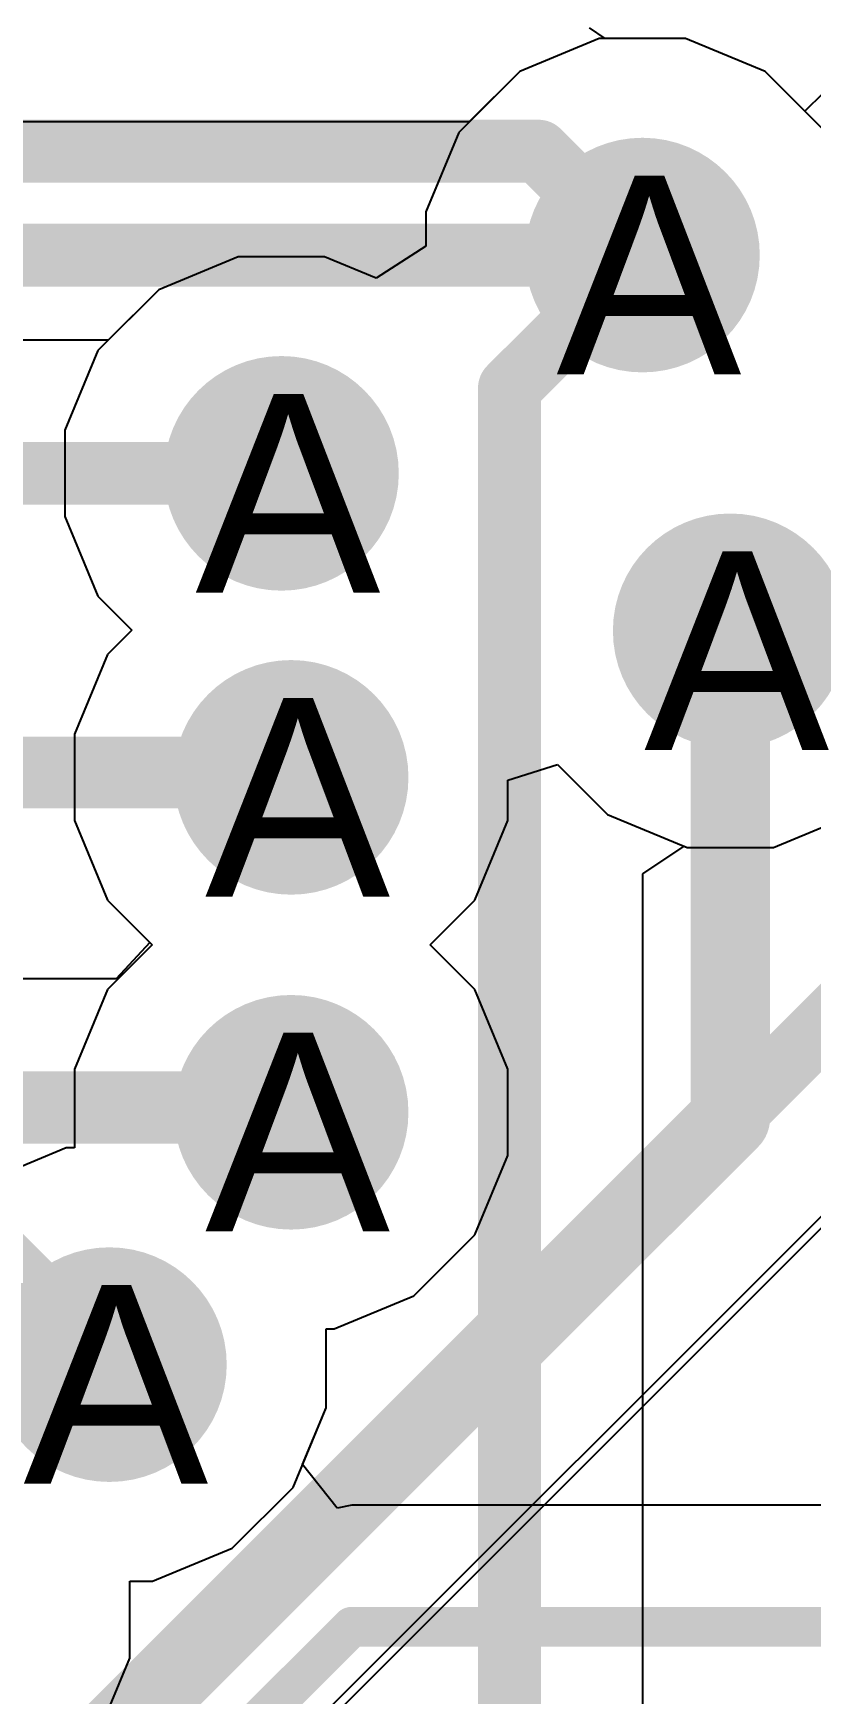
# Model space of a CAD drawing. Header units: inches. Extents: x 0 to 5271, y 0 to 5417.
# Drawn here: x 137.822 to 139.809, y 81.876 to 86.122 of the extents above; entities that cross this region are included whole.
import ezdxf

# ---------------------------------------------------------------- set-up
doc = ezdxf.new("R2010")
doc.units = ezdxf.units.IN
for name, color, linetype in [('Bottom Layer', 5, 'Continuous'), ('Drill Drawing', 1, 'Continuous'), ('L2_GND1', 16, 'Continuous'), ('L3_SIG1', 76, 'Continuous'), ('L4_PWR', 90, 'Continuous'), ('L5_GND2', 156, 'Continuous'), ('L6_SIG2', 130, 'Continuous'), ('L7_GND3', 216, 'Continuous'), ('Top Layer', 1, 'Continuous'), ('Via Holes', 16, 'Continuous')]:
    doc.layers.add(name, color=color, linetype=linetype)
doc.styles.add('Arial', font='', dxfattribs={"height": 0.2})
doc.styles.get('Arial').set_extended_font_data('Arial')

msp = doc.modelspace()

# ---------------------------------------------------------------- hatches: boundary and pattern name
at = {"layer": 'Bottom Layer'}
h = msp.add_hatch(color=5, dxfattribs=at)
edge = h.paths.add_edge_path()
edge.add_arc((139.37897448, 85.5548454), 0.2999994, 0, 360)
h = msp.add_hatch(color=5, dxfattribs=at)
edge = h.paths.add_edge_path()
edge.add_arc((138.45615692, 84.996655), 0.2999994, 0, 360)
h = msp.add_hatch(color=5, dxfattribs=at)
edge = h.paths.add_edge_path()
edge.add_arc((139.60348254, 84.59399388), 0.2999994, 0, 360)
h = msp.add_hatch(color=5, dxfattribs=at)
edge = h.paths.add_edge_path()
edge.add_arc((138.48087874, 84.21924736), 0.2999994, 0, 360)
h = msp.add_hatch(color=5, dxfattribs=at)
edge = h.paths.add_edge_path()
edge.add_arc((138.48084572, 83.36280508), 0.2999994, 0, 360)
h = msp.add_hatch(color=5, dxfattribs=at)
edge = h.paths.add_edge_path()
edge.add_arc((138.01630004, 82.71748252), 0.2999994, 0, 360)
at = {"layer": 'L2_GND1'}
h = msp.add_hatch(color=16, dxfattribs=at)
edge = h.paths.add_edge_path()
edge.add_arc((139.37897448, 85.5548454), 0.2999994, 0, 360)
h = msp.add_hatch(color=16, dxfattribs=at)
edge = h.paths.add_edge_path()
edge.add_arc((138.45615692, 84.996655), 0.2999994, 0, 360)
h = msp.add_hatch(color=16, dxfattribs=at)
edge = h.paths.add_edge_path()
edge.add_arc((139.60348254, 84.59399388), 0.2999994, 0, 360)
h = msp.add_hatch(color=16, dxfattribs=at)
edge = h.paths.add_edge_path()
edge.add_arc((138.48087874, 84.21924736), 0.2999994, 0, 360)
h = msp.add_hatch(color=16, dxfattribs=at)
edge = h.paths.add_edge_path()
edge.add_arc((138.48084572, 83.36280508), 0.2999994, 0, 360)
h = msp.add_hatch(color=16, dxfattribs=at)
edge = h.paths.add_edge_path()
edge.add_arc((138.01630004, 82.71748252), 0.2999994, 0, 360)
at = {"layer": 'L3_SIG1'}
h = msp.add_hatch(color=76, dxfattribs=at)
edge = h.paths.add_edge_path()
edge.add_arc((139.37897448, 85.5548454), 0.2999994, 0, 360)
h = msp.add_hatch(color=76, dxfattribs=at)
edge = h.paths.add_edge_path()
edge.add_arc((138.45615692, 84.996655), 0.2999994, 0, 360)
h = msp.add_hatch(color=76, dxfattribs=at)
edge = h.paths.add_edge_path()
edge.add_arc((139.60348254, 84.59399388), 0.2999994, 0, 360)
h = msp.add_hatch(color=76, dxfattribs=at)
edge = h.paths.add_edge_path()
edge.add_arc((138.48087874, 84.21924736), 0.2999994, 0, 360)
h = msp.add_hatch(color=76, dxfattribs=at)
edge = h.paths.add_edge_path()
edge.add_arc((138.48084572, 83.36280508), 0.2999994, 0, 360)
h = msp.add_hatch(color=76, dxfattribs=at)
edge = h.paths.add_edge_path()
edge.add_arc((138.01630004, 82.71748252), 0.2999994, 0, 360)
at = {"layer": 'L4_PWR'}
h = msp.add_hatch(color=90, dxfattribs=at)
edge = h.paths.add_edge_path()
edge.add_arc((139.37897448, 85.5548454), 0.2999994, 0, 360)
h = msp.add_hatch(color=90, dxfattribs=at)
edge = h.paths.add_edge_path()
edge.add_arc((138.45615692, 84.996655), 0.2999994, 0, 360)
h = msp.add_hatch(color=90, dxfattribs=at)
edge = h.paths.add_edge_path()
edge.add_arc((139.60348254, 84.59399388), 0.2999994, 0, 360)
h = msp.add_hatch(color=90, dxfattribs=at)
edge = h.paths.add_edge_path()
edge.add_arc((138.48087874, 84.21924736), 0.2999994, 0, 360)
h = msp.add_hatch(color=90, dxfattribs=at)
edge = h.paths.add_edge_path()
edge.add_arc((138.48084572, 83.36280508), 0.2999994, 0, 360)
h = msp.add_hatch(color=90, dxfattribs=at)
edge = h.paths.add_edge_path()
edge.add_arc((138.01630004, 82.71748252), 0.2999994, 0, 360)
at = {"layer": 'L5_GND2'}
h = msp.add_hatch(color=156, dxfattribs=at)
edge = h.paths.add_edge_path()
edge.add_arc((139.37897448, 85.5548454), 0.2999994, 0, 360)
h = msp.add_hatch(color=156, dxfattribs=at)
edge = h.paths.add_edge_path()
edge.add_arc((138.45615692, 84.996655), 0.2999994, 0, 360)
h = msp.add_hatch(color=156, dxfattribs=at)
edge = h.paths.add_edge_path()
edge.add_arc((139.60348254, 84.59399388), 0.2999994, 0, 360)
h = msp.add_hatch(color=156, dxfattribs=at)
edge = h.paths.add_edge_path()
edge.add_arc((138.48087874, 84.21924736), 0.2999994, 0, 360)
h = msp.add_hatch(color=156, dxfattribs=at)
edge = h.paths.add_edge_path()
edge.add_arc((138.48084572, 83.36280508), 0.2999994, 0, 360)
h = msp.add_hatch(color=156, dxfattribs=at)
edge = h.paths.add_edge_path()
edge.add_arc((138.01630004, 82.71748252), 0.2999994, 0, 360)
at = {"layer": 'L6_SIG2'}
h = msp.add_hatch(color=130, dxfattribs=at)
edge = h.paths.add_edge_path()
edge.add_arc((139.37897448, 85.5548454), 0.2999994, 0, 360)
h = msp.add_hatch(color=130, dxfattribs=at)
edge = h.paths.add_edge_path()
edge.add_arc((138.45615692, 84.996655), 0.2999994, 0, 360)
h = msp.add_hatch(color=130, dxfattribs=at)
edge = h.paths.add_edge_path()
edge.add_arc((139.60348254, 84.59399388), 0.2999994, 0, 360)
h = msp.add_hatch(color=130, dxfattribs=at)
edge = h.paths.add_edge_path()
edge.add_arc((138.48087874, 84.21924736), 0.2999994, 0, 360)
h = msp.add_hatch(color=130, dxfattribs=at)
edge = h.paths.add_edge_path()
edge.add_arc((138.48084572, 83.36280508), 0.2999994, 0, 360)
h = msp.add_hatch(color=130, dxfattribs=at)
edge = h.paths.add_edge_path()
edge.add_arc((138.01630004, 82.71748252), 0.2999994, 0, 360)
at = {"layer": 'L7_GND3'}
h = msp.add_hatch(color=216, dxfattribs=at)
edge = h.paths.add_edge_path()
edge.add_arc((139.37897448, 85.5548454), 0.2999994, 0, 360)
h = msp.add_hatch(color=216, dxfattribs=at)
edge = h.paths.add_edge_path()
edge.add_arc((138.45615692, 84.996655), 0.2999994, 0, 360)
h = msp.add_hatch(color=216, dxfattribs=at)
edge = h.paths.add_edge_path()
edge.add_arc((139.60348254, 84.59399388), 0.2999994, 0, 360)
h = msp.add_hatch(color=216, dxfattribs=at)
edge = h.paths.add_edge_path()
edge.add_arc((138.48087874, 84.21924736), 0.2999994, 0, 360)
h = msp.add_hatch(color=216, dxfattribs=at)
edge = h.paths.add_edge_path()
edge.add_arc((138.48084572, 83.36280508), 0.2999994, 0, 360)
h = msp.add_hatch(color=216, dxfattribs=at)
edge = h.paths.add_edge_path()
edge.add_arc((138.01630004, 82.71748252), 0.2999994, 0, 360)
at = {"layer": 'Top Layer'}
h = msp.add_hatch(color=1, dxfattribs=at)
edge = h.paths.add_edge_path()
edge.add_arc((139.37897448, 85.5548454), 0.2999994, 0, 360)
h = msp.add_hatch(color=1, dxfattribs=at)
edge = h.paths.add_edge_path()
edge.add_arc((138.45615692, 84.996655), 0.2999994, 0, 360)
h = msp.add_hatch(color=1, dxfattribs=at)
edge = h.paths.add_edge_path()
edge.add_arc((139.60348254, 84.59399388), 0.2999994, 0, 360)
h = msp.add_hatch(color=1, dxfattribs=at)
edge = h.paths.add_edge_path()
edge.add_arc((138.48087874, 84.21924736), 0.2999994, 0, 360)
h = msp.add_hatch(color=1, dxfattribs=at)
edge = h.paths.add_edge_path()
edge.add_arc((138.48084572, 83.36280508), 0.2999994, 0, 360)
h = msp.add_hatch(color=1, dxfattribs=at)
edge = h.paths.add_edge_path()
edge.add_arc((138.01630004, 82.71748252), 0.2999994, 0, 360)
at = {"layer": 'Via Holes'}
h = msp.add_hatch(color=7, dxfattribs=at)
edge = h.paths.add_edge_path()
edge.add_arc((139.37897448, 85.5548454), 0.1499997, 0, 360)
h = msp.add_hatch(color=7, dxfattribs=at)
edge = h.paths.add_edge_path()
edge.add_arc((138.45615692, 84.996655), 0.1499997, 0, 360)
h = msp.add_hatch(color=7, dxfattribs=at)
edge = h.paths.add_edge_path()
edge.add_arc((139.60348254, 84.59399388), 0.1499997, 0, 360)
h = msp.add_hatch(color=7, dxfattribs=at)
edge = h.paths.add_edge_path()
edge.add_arc((138.48087874, 84.21924736), 0.1499997, 0, 360)
h = msp.add_hatch(color=7, dxfattribs=at)
edge = h.paths.add_edge_path()
edge.add_arc((138.48084572, 83.36280508), 0.1499997, 0, 360)
h = msp.add_hatch(color=7, dxfattribs=at)
edge = h.paths.add_edge_path()
edge.add_arc((138.01630004, 82.71748252), 0.1499997, 0, 360)

# ---------------------------------------------------------------- linework, layer by layer
at = {"layer": 'Bottom Layer'}
for p, q in [((139.28369654, 86.10884479999999), (139.24373218, 86.13554782)), ((139.48917238, 86.10884479999999), (139.28369654, 86.10884479999999)), ((139.69278894, 86.0245041), (139.48917238, 86.10884479999999)), ((139.84863318, 85.86865986), (139.69278894, 86.0245041)), ((139.03487814, 84.21244777999999), (139.16187814, 84.25212512)), ((139.16187814, 84.25212512), (139.28966808, 84.12433518)), ((139.03487814, 84.10904946), (139.03487814, 84.21244777999999)), ((139.28966808, 84.12433518), (139.49328464, 84.03999447999999)), ((139.71368044, 84.03999447999999), (139.917297, 84.12433518)), ((138.95053744, 83.9054329), (139.03487814, 84.10904946)), ((139.49328464, 84.03999447999999), (139.71368044, 84.03999447999999)), ((138.83611552, 83.79100844), (138.95053744, 83.9054329)), ((138.95050442, 83.67661954), (138.83611552, 83.79100844)), ((139.03484512, 83.47300297999999), (138.95050442, 83.67661954)), ((139.03484512, 83.25260718), (139.03484512, 83.47300297999999)), ((138.95050442, 83.04899062), (139.03484512, 83.25260718)), ((138.79466018, 82.89314638), (138.95050442, 83.04899062)), ((138.59104362, 82.80880567999999), (138.79466018, 82.89314638)), ((138.57029944, 82.60728461999999), (138.57029944, 82.80880567999999)), ((138.57029944, 82.80880567999999), (138.59104362, 82.80880567999999)), ((138.48595874, 82.40366806), (138.57029944, 82.60728461999999)), ((138.3301145, 82.24782382), (138.48595874, 82.40366806)), ((138.12649794, 82.16348312), (138.3301145, 82.24782382)), ((138.06866976, 81.96707), (138.06866976, 82.16348312)), ((138.06866976, 82.16348312), (138.12649794, 82.16348312)), ((137.98432906, 81.76345343999999), (138.06866976, 81.96707))]:
    msp.add_line(p, q, dxfattribs=at)
for points in [[(132.90554572, 85.82055988, 0.160782, 0.160782, 0), (139.11326, 85.82055988, 0.160782, 0.160782, 0)], [(139.11326, 85.82055988, 0.160782, 0.160782, 0), (139.37897448, 85.5548454, 0.160782, 0.160782, 0)], [(136.2588334, 84.996655, 0.160782, 0.160782, 0), (138.45615692, 84.996655, 0.160782, 0.160782, 0)], [(139.60348254, 84.59399388, 0.2032, 0.2032, 0), (144.24720452, 84.59399388, 0.2032, 0.2032, 0)], [(138.45695702, 84.24316907999999, 0.2032, 0.2032, 0), (138.48087874, 84.21924736, 0.2032, 0.2032, 0)], [(136.43949852, 84.24316907999999, 0.160782, 0.160782, 0), (138.45695702, 84.24316907999999, 0.160782, 0.160782, 0)], [(138.45615692, 83.38749388, 0.2032, 0.2032, 0), (138.48084572, 83.36280508, 0.2032, 0.2032, 0)], [(136.66032612, 83.38749388, 0.160782, 0.160782, 0), (138.45615692, 83.38749388, 0.160782, 0.160782, 0)], [(136.81354908, 82.71748252, 0.160782, 0.160782, 0), (138.01630004, 82.71748252, 0.160782, 0.160782, 0)]]:
    msp.add_lwpolyline(points, format="xyseb", dxfattribs=at)
for points in [[(139.0730645, 85.82055988, 0.08039099999999999, 0.08039099999999999, 1), (139.1534555, 85.82055988, 0.08039099999999999, 0.08039099999999999, 1)], [(139.0730645, 85.82055988, 0.08039099999999999, 0.08039099999999999, 1), (139.1534555, 85.82055988, 0.08039099999999999, 0.08039099999999999, 1)], [(139.33877898, 85.5548454, 0.08039099999999999, 0.08039099999999999, 1), (139.41916998, 85.5548454, 0.08039099999999999, 0.08039099999999999, 1)], [(138.41596142, 84.996655, 0.08039099999999999, 0.08039099999999999, 1), (138.49635242, 84.996655, 0.08039099999999999, 0.08039099999999999, 1)], [(139.55268254, 84.59399388, 0.1016, 0.1016, 1), (139.65428254, 84.59399388, 0.1016, 0.1016, 1)], [(138.40615702, 84.24316907999999, 0.1016, 0.1016, 1), (138.50775702, 84.24316907999999, 0.1016, 0.1016, 1)], [(138.41676152, 84.24316907999999, 0.08039099999999999, 0.08039099999999999, 1), (138.49715252, 84.24316907999999, 0.08039099999999999, 0.08039099999999999, 1)], [(138.43007874, 84.21924736, 0.1016, 0.1016, 1), (138.53167874, 84.21924736, 0.1016, 0.1016, 1)], [(138.40535692, 83.38749388, 0.1016, 0.1016, 1), (138.50695692, 83.38749388, 0.1016, 0.1016, 1)], [(138.41596142, 83.38749388, 0.08039099999999999, 0.08039099999999999, 1), (138.49635242, 83.38749388, 0.08039099999999999, 0.08039099999999999, 1)], [(138.43004572, 83.36280508, 0.1016, 0.1016, 1), (138.53164572, 83.36280508, 0.1016, 0.1016, 1)], [(137.97610454, 82.71748252, 0.08039099999999999, 0.08039099999999999, 1), (138.05649554, 82.71748252, 0.08039099999999999, 0.08039099999999999, 1)]]:
    msp.add_lwpolyline(points, format="xyseb", close=True, dxfattribs=at)
at = {"layer": 'L2_GND1'}
for p, q in [((139.26877658, 86.10884479999999), (139.06516002, 86.0245041)), ((139.48917238, 86.10884479999999), (139.26877658, 86.10884479999999)), ((139.69278894, 86.0245041), (139.48917238, 86.10884479999999)), ((139.06516002, 86.0245041), (138.90931578, 85.86865986)), ((139.79453626, 85.92275677999999), (139.69278894, 86.0245041)), ((139.84099286, 85.96921338), (139.79453626, 85.92275677999999)), ((138.90931578, 85.86865986), (138.82497508, 85.6650433)), ((138.82497508, 85.6650433), (138.82497508, 85.57724566)), ((138.82497508, 85.57724566), (138.69797254, 85.49613584)), ((138.34595902, 85.55065439999998), (138.14234246, 85.4663137)), ((138.56635482, 85.55065439999998), (138.34595902, 85.55065439999998)), ((138.69797254, 85.49613584), (138.56635482, 85.55065439999998)), ((138.14234246, 85.4663137), (137.98649822, 85.31046946)), ((137.98649822, 85.31046946), (137.90215752, 85.10685289999999)), ((137.90215752, 85.10685289999999), (137.90215752, 84.8864571)), ((137.90215752, 84.8864571), (137.98649822, 84.68284054)), ((137.98649822, 84.68284054), (138.07374976, 84.59558899999999)), ((138.07374976, 84.59558899999999), (138.01122004, 84.53306181999999)), ((138.01122004, 84.53306181999999), (137.92687934, 84.32944526)), ((137.92687934, 84.32944526), (137.92687934, 84.10904946)), ((139.03487814, 84.21244777999999), (139.16187814, 84.25212512)), ((139.16187814, 84.25212512), (139.28966808, 84.12433518)), ((139.03487814, 84.10904946), (139.03487814, 84.21244777999999)), ((139.28966808, 84.12433518), (139.49328464, 84.03999447999999)), ((139.71368044, 84.03999447999999), (139.917297, 84.12433518)), ((137.92687934, 84.10904946), (138.01122004, 83.9054329)), ((138.95053744, 83.9054329), (139.03487814, 84.10904946)), ((139.49328464, 84.03999447999999), (139.71368044, 84.03999447999999)), ((138.01122004, 83.9054329), (138.11955866, 83.79709428)), ((138.83611552, 83.79100844), (138.95053744, 83.9054329)), ((138.11955866, 83.79709428), (138.03330026, 83.70374673999999)), ((138.95050442, 83.67661954), (138.83611552, 83.79100844)), ((138.03330026, 83.70374673999999), (135.7376, 83.70374673999999)), ((139.03484512, 83.47300297999999), (138.95050442, 83.67661954)), ((139.03484512, 83.25260718), (139.03484512, 83.47300297999999)), ((138.95050442, 83.04899062), (139.03484512, 83.25260718)), ((138.79466018, 82.89314638), (138.95050442, 83.04899062)), ((138.59104362, 82.80880567999999), (138.79466018, 82.89314638)), ((138.57029944, 82.60728461999999), (138.57029944, 82.80880567999999)), ((138.57029944, 82.80880567999999), (138.59104362, 82.80880567999999)), ((138.48595874, 82.40366806), (138.57029944, 82.60728461999999)), ((138.3301145, 82.24782382), (138.48595874, 82.40366806)), ((138.12649794, 82.16348312), (138.3301145, 82.24782382)), ((138.06866976, 81.96707), (138.06866976, 82.16348312)), ((138.06866976, 82.16348312), (138.12649794, 82.16348312)), ((137.98432906, 81.76345343999999), (138.06866976, 81.96707))]:
    msp.add_line(p, q, dxfattribs=at)
for points in [[(125.13877436, 83.36280508, 0.160782, 0.160782, 0), (138.48084572, 83.36280508, 0.160782, 0.160782, 0)], [(137.70118256, 83.0326, 0.16077946, 0.16077946, 0), (138.01630004, 82.71748252, 0.16077946, 0.16077946, 0)]]:
    msp.add_lwpolyline(points, format="xyseb", dxfattribs=at)
for points in [[(138.44065022, 83.36280508, 0.08039099999999999, 0.08039099999999999, 1), (138.52104122, 83.36280508, 0.08039099999999999, 0.08039099999999999, 1)], [(137.97610454, 82.71748252, 0.08038846, 0.08038846, 1), (138.05649554, 82.71748252, 0.08038846, 0.08038846, 1)]]:
    msp.add_lwpolyline(points, format="xyseb", close=True, dxfattribs=at)
at = {"layer": 'L3_SIG1'}
for p, q in [((139.26877658, 86.10884479999999), (139.06516002, 86.0245041)), ((139.48917238, 86.10884479999999), (139.26877658, 86.10884479999999)), ((139.69278894, 86.0245041), (139.48917238, 86.10884479999999)), ((139.06516002, 86.0245041), (138.90931578, 85.86865986)), ((139.84863318, 85.86865986), (139.69278894, 86.0245041)), ((138.90931578, 85.86865986), (138.82497508, 85.6650433)), ((138.82497508, 85.6650433), (138.82497508, 85.57724566)), ((138.82497508, 85.57724566), (138.69797254, 85.49613584)), ((138.34595902, 85.55065439999998), (138.14234246, 85.4663137)), ((138.56635482, 85.55065439999998), (138.34595902, 85.55065439999998)), ((138.69797254, 85.49613584), (138.56635482, 85.55065439999998)), ((138.14234246, 85.4663137), (138.01362542, 85.33759665999999)), ((138.01362542, 85.33759665999999), (136.7187258, 85.33759665999999)), ((137.88194166, 81.14298224), (140.07281358, 83.33385415999999))]:
    msp.add_line(p, q, dxfattribs=at)
for points in [[(136.7187258, 84.996655, 0.160782, 0.160782, 0), (138.45615692, 84.996655, 0.160782, 0.160782, 0)], [(137.541, 81.2842037, 0.160782, 0.160782, 0), (140.73420672, 84.47741042, 0.160782, 0.160782, 0)], [(137.05235988, 84.22035987999999, 0.16077946, 0.16077946, 0), (138.47976622, 84.22035987999999, 0.16077946, 0.16077946, 0)], [(138.47976622, 84.22035987999999, 0.16077946, 0.16077946, 0), (138.48087874, 84.21924736, 0.16077946, 0.16077946, 0)]]:
    msp.add_lwpolyline(points, format="xyseb", dxfattribs=at)
for points in [[(138.41596142, 84.996655, 0.08039099999999999, 0.08039099999999999, 1), (138.49635242, 84.996655, 0.08039099999999999, 0.08039099999999999, 1)], [(138.43957072, 84.22035987999999, 0.08038846, 0.08038846, 1), (138.51996172, 84.22035987999999, 0.08038846, 0.08038846, 1)], [(138.43957072, 84.22035987999999, 0.08038846, 0.08038846, 1), (138.51996172, 84.22035987999999, 0.08038846, 0.08038846, 1)], [(138.44068324, 84.21924736, 0.08038846, 0.08038846, 1), (138.52107424, 84.21924736, 0.08038846, 0.08038846, 1)]]:
    msp.add_lwpolyline(points, format="xyseb", close=True, dxfattribs=at)
at = {"layer": 'L4_PWR'}
for p, q in [((139.26877658, 86.10884479999999), (139.06516002, 86.0245041)), ((139.48917238, 86.10884479999999), (139.26877658, 86.10884479999999)), ((139.69278894, 86.0245041), (139.48917238, 86.10884479999999)), ((139.06516002, 86.0245041), (138.90931578, 85.86865986)), ((139.79453626, 85.92275677999999), (139.69278894, 86.0245041)), ((139.84099286, 85.96921338), (139.79453626, 85.92275677999999)), ((138.90931578, 85.86865986), (138.82497508, 85.6650433)), ((138.82497508, 85.6650433), (138.82497508, 85.57724566)), ((138.82497508, 85.57724566), (138.69797254, 85.49613584)), ((138.34595902, 85.55065439999998), (138.14234246, 85.4663137)), ((138.56635482, 85.55065439999998), (138.34595902, 85.55065439999998)), ((138.69797254, 85.49613584), (138.56635482, 85.55065439999998)), ((138.14234246, 85.4663137), (137.98649822, 85.31046946)), ((137.98649822, 85.31046946), (137.90215752, 85.10685289999999)), ((137.90215752, 85.10685289999999), (137.90215752, 84.8864571)), ((137.90215752, 84.8864571), (137.98649822, 84.68284054)), ((137.98649822, 84.68284054), (138.07374976, 84.59558899999999)), ((138.07374976, 84.59558899999999), (138.01122004, 84.53306181999999)), ((138.01122004, 84.53306181999999), (137.92687934, 84.32944526)), ((137.92687934, 84.32944526), (137.92687934, 84.10904946)), ((139.03487814, 84.21244777999999), (139.16187814, 84.25212512)), ((139.16187814, 84.25212512), (139.28966808, 84.12433518)), ((139.03487814, 84.10904946), (139.03487814, 84.21244777999999)), ((139.28966808, 84.12433518), (139.49328464, 84.03999447999999)), ((139.71368044, 84.03999447999999), (139.917297, 84.12433518)), ((137.92687934, 84.10904946), (138.01122004, 83.9054329)), ((138.95053744, 83.9054329), (139.03487814, 84.10904946)), ((139.49328464, 84.03999447999999), (139.71368044, 84.03999447999999)), ((138.01122004, 83.9054329), (138.12561148, 83.791044)), ((138.83611552, 83.79100844), (138.95053744, 83.9054329)), ((138.12561148, 83.791044), (138.01118702, 83.67661954)), ((138.95050442, 83.67661954), (138.83611552, 83.79100844)), ((138.01118702, 83.67661954), (137.92684632, 83.47300297999999)), ((139.03484512, 83.47300297999999), (138.95050442, 83.67661954)), ((137.92684632, 83.47300297999999), (137.92684632, 83.27148192)), ((139.03484512, 83.25260718), (139.03484512, 83.47300297999999)), ((137.90610214, 83.27148192), (137.70248558, 83.18714122)), ((137.92684632, 83.27148192), (137.90610214, 83.27148192)), ((138.95050442, 83.04899062), (139.03484512, 83.25260718)), ((138.79466018, 82.89314638), (138.95050442, 83.04899062)), ((138.59104362, 82.80880567999999), (138.79466018, 82.89314638)), ((138.57029944, 82.60728461999999), (138.57029944, 82.80880567999999)), ((138.57029944, 82.80880567999999), (138.59104362, 82.80880567999999)), ((138.48595874, 82.40366806), (138.57029944, 82.60728461999999)), ((138.3301145, 82.24782382), (138.48595874, 82.40366806)), ((138.12649794, 82.16348312), (138.3301145, 82.24782382)), ((138.06866976, 81.96707), (138.06866976, 82.16348312)), ((138.06866976, 82.16348312), (138.12649794, 82.16348312)), ((137.98432906, 81.76345343999999), (138.06866976, 81.96707))]:
    msp.add_line(p, q, dxfattribs=at)
at = {"layer": 'L5_GND2'}
for p, q in [((139.26877658, 86.10884479999999), (139.06516002, 86.0245041)), ((139.48917238, 86.10884479999999), (139.26877658, 86.10884479999999)), ((139.69278894, 86.0245041), (139.48917238, 86.10884479999999)), ((139.06516002, 86.0245041), (138.90931578, 85.86865986)), ((139.84863318, 85.86865986), (139.69278894, 86.0245041)), ((138.90931578, 85.86865986), (138.82497508, 85.6650433)), ((138.82497508, 85.6650433), (138.82497508, 85.57724566)), ((138.82497508, 85.57724566), (138.69797254, 85.49613584)), ((138.34595902, 85.55065439999998), (138.14234246, 85.4663137)), ((138.56635482, 85.55065439999998), (138.34595902, 85.55065439999998)), ((138.69797254, 85.49613584), (138.56635482, 85.55065439999998)), ((138.14234246, 85.4663137), (137.98649822, 85.31046946)), ((137.98649822, 85.31046946), (137.90215752, 85.10685289999999)), ((137.90215752, 85.10685289999999), (137.90215752, 84.8864571)), ((137.90215752, 84.8864571), (137.98649822, 84.68284054)), ((137.98649822, 84.68284054), (138.07374976, 84.59558899999999)), ((138.07374976, 84.59558899999999), (138.01122004, 84.53306181999999)), ((138.01122004, 84.53306181999999), (137.92687934, 84.32944526)), ((137.92687934, 84.32944526), (137.92687934, 84.10904946)), ((137.92687934, 84.10904946), (138.01122004, 83.9054329)), ((138.01122004, 83.9054329), (138.12561148, 83.791044)), ((138.12561148, 83.791044), (138.01118702, 83.67661954)), ((138.01118702, 83.67661954), (137.92684632, 83.47300297999999)), ((137.92684632, 83.47300297999999), (137.92684632, 83.27148192)), ((137.90610214, 83.27148192), (137.70248558, 83.18714122)), ((137.92684632, 83.27148192), (137.90610214, 83.27148192)), ((136.80224608, 80.03269998), (139.85984982, 83.09030625999999))]:
    msp.add_line(p, q, dxfattribs=at)
for points in [[(139.60348254, 83.34668624, 0.2032, 0.2032, 0), (139.60348254, 84.59399388, 0.2032, 0.2032, 0)], [(135.8095963, 79.5528, 0.2032, 0.2032, 0), (139.60348254, 83.34668624, 0.2032, 0.2032, 0)]]:
    msp.add_lwpolyline(points, format="xyseb", dxfattribs=at)
for points in [[(139.55268254, 84.59399388, 0.1016, 0.1016, 1), (139.65428254, 84.59399388, 0.1016, 0.1016, 1)], [(139.55268254, 83.34668624, 0.1016, 0.1016, 1), (139.65428254, 83.34668624, 0.1016, 0.1016, 1)], [(139.55268254, 83.34668624, 0.1016, 0.1016, 1), (139.65428254, 83.34668624, 0.1016, 0.1016, 1)]]:
    msp.add_lwpolyline(points, format="xyseb", close=True, dxfattribs=at)
at = {"layer": 'L6_SIG2'}
for p, q in [((139.26877658, 86.10884479999999), (139.06516002, 86.0245041)), ((139.48917238, 86.10884479999999), (139.26877658, 86.10884479999999)), ((139.69278894, 86.0245041), (139.48917238, 86.10884479999999)), ((139.06516002, 86.0245041), (138.90931578, 85.86865986)), ((139.84863318, 85.86865986), (139.69278894, 86.0245041)), ((138.90931578, 85.86865986), (138.82497508, 85.6650433)), ((138.82497508, 85.6650433), (138.82497508, 85.57724566)), ((138.82497508, 85.57724566), (138.69797254, 85.49613584)), ((138.34595902, 85.55065439999998), (138.14234246, 85.4663137)), ((138.56635482, 85.55065439999998), (138.34595902, 85.55065439999998)), ((138.69797254, 85.49613584), (138.56635482, 85.55065439999998)), ((138.14234246, 85.4663137), (137.98649822, 85.31046946)), ((137.98649822, 85.31046946), (137.90215752, 85.10685289999999)), ((137.90215752, 85.10685289999999), (137.90215752, 84.8864571)), ((137.90215752, 84.8864571), (137.98649822, 84.68284054)), ((137.98649822, 84.68284054), (138.07374976, 84.59558899999999)), ((138.07374976, 84.59558899999999), (138.01122004, 84.53306181999999)), ((138.01122004, 84.53306181999999), (137.92687934, 84.32944526)), ((137.92687934, 84.32944526), (137.92687934, 84.10904946)), ((139.03487814, 84.21244777999999), (139.16187814, 84.25212512)), ((139.16187814, 84.25212512), (139.28966808, 84.12433518)), ((139.03487814, 84.10904946), (139.03487814, 84.21244777999999)), ((139.28966808, 84.12433518), (139.49328464, 84.03999447999999)), ((139.71368044, 84.03999447999999), (139.917297, 84.12433518)), ((137.92687934, 84.10904946), (138.01122004, 83.9054329)), ((138.95053744, 83.9054329), (139.03487814, 84.10904946)), ((139.49328464, 84.03999447999999), (139.71368044, 84.03999447999999)), ((138.01122004, 83.9054329), (138.12561148, 83.791044)), ((138.83611552, 83.79100844), (138.95053744, 83.9054329)), ((138.12561148, 83.791044), (138.01118702, 83.67661954)), ((138.95050442, 83.67661954), (138.83611552, 83.79100844)), ((138.01118702, 83.67661954), (137.92684632, 83.47300297999999)), ((139.03484512, 83.47300297999999), (138.95050442, 83.67661954)), ((137.92684632, 83.47300297999999), (137.92684632, 83.27148192)), ((139.03484512, 83.25260718), (139.03484512, 83.47300297999999)), ((137.90610214, 83.27148192), (137.70248558, 83.18714122)), ((137.92684632, 83.27148192), (137.90610214, 83.27148192)), ((138.95050442, 83.04899062), (139.03484512, 83.25260718)), ((138.79466018, 82.89314638), (138.95050442, 83.04899062)), ((138.59104362, 82.80880567999999), (138.79466018, 82.89314638)), ((138.57029944, 82.60728461999999), (138.57029944, 82.80880567999999)), ((138.57029944, 82.80880567999999), (138.59104362, 82.80880567999999)), ((138.48595874, 82.40366806), (138.57029944, 82.60728461999999)), ((138.3301145, 82.24782382), (138.48595874, 82.40366806)), ((138.12649794, 82.16348312), (138.3301145, 82.24782382)), ((138.06866976, 81.96707), (138.06866976, 82.16348312)), ((138.06866976, 82.16348312), (138.12649794, 82.16348312)), ((137.98432906, 81.76345343999999), (138.06866976, 81.96707))]:
    msp.add_line(p, q, dxfattribs=at)
at = {"layer": 'L7_GND3'}
for p, q in [((139.26877658, 86.10884479999999), (139.06516002, 86.0245041)), ((139.48917238, 86.10884479999999), (139.26877658, 86.10884479999999)), ((139.69278894, 86.0245041), (139.48917238, 86.10884479999999)), ((139.06516002, 86.0245041), (138.90931578, 85.86865986)), ((139.84863318, 85.86865986), (139.69278894, 86.0245041)), ((138.90931578, 85.86865986), (138.82497508, 85.6650433)), ((138.82497508, 85.6650433), (138.82497508, 85.57724566)), ((138.82497508, 85.57724566), (138.69797254, 85.49613584)), ((138.34595902, 85.55065439999998), (138.14234246, 85.4663137)), ((138.56635482, 85.55065439999998), (138.34595902, 85.55065439999998)), ((138.69797254, 85.49613584), (138.56635482, 85.55065439999998)), ((138.14234246, 85.4663137), (137.98649822, 85.31046946)), ((137.98649822, 85.31046946), (137.90215752, 85.10685289999999)), ((137.90215752, 85.10685289999999), (137.90215752, 84.8864571)), ((137.90215752, 84.8864571), (137.98649822, 84.68284054)), ((137.98649822, 84.68284054), (138.07374976, 84.59558899999999)), ((138.07374976, 84.59558899999999), (138.01122004, 84.53306181999999)), ((138.01122004, 84.53306181999999), (137.92687934, 84.32944526)), ((137.92687934, 84.32944526), (137.92687934, 84.10904946)), ((139.03487814, 84.21244777999999), (139.16187814, 84.25212512)), ((139.16187814, 84.25212512), (139.28966808, 84.12433518)), ((139.03487814, 84.10904946), (139.03487814, 84.21244777999999)), ((139.28966808, 84.12433518), (139.49328464, 84.03999447999999)), ((139.71368044, 84.03999447999999), (139.917297, 84.12433518)), ((137.92687934, 84.10904946), (138.01122004, 83.9054329)), ((138.95053744, 83.9054329), (139.03487814, 84.10904946)), ((139.49328464, 84.03999447999999), (139.71368044, 84.03999447999999)), ((138.01122004, 83.9054329), (138.12561148, 83.791044)), ((138.83611552, 83.79100844), (138.95053744, 83.9054329)), ((138.12561148, 83.791044), (138.01118702, 83.67661954)), ((138.95050442, 83.67661954), (138.83611552, 83.79100844)), ((138.01118702, 83.67661954), (137.92684632, 83.47300297999999)), ((139.03484512, 83.47300297999999), (138.95050442, 83.67661954)), ((137.92684632, 83.47300297999999), (137.92684632, 83.27148192)), ((139.03484512, 83.25260718), (139.03484512, 83.47300297999999)), ((137.90610214, 83.27148192), (137.70248558, 83.18714122)), ((137.92684632, 83.27148192), (137.90610214, 83.27148192)), ((138.95050442, 83.04899062), (139.03484512, 83.25260718)), ((138.79466018, 82.89314638), (138.95050442, 83.04899062)), ((138.59104362, 82.80880567999999), (138.79466018, 82.89314638)), ((138.57029944, 82.60728461999999), (138.57029944, 82.80880567999999)), ((138.57029944, 82.80880567999999), (138.59104362, 82.80880567999999)), ((138.51033512, 82.46251986), (138.57029944, 82.60728461999999)), ((138.59886428, 82.35064048), (138.51033512, 82.46251986)), ((138.63578572, 82.35798362), (138.59886428, 82.35064048)), ((140.46381356, 82.35798362), (138.63578572, 82.35798362))]:
    msp.add_line(p, q, dxfattribs=at)
for points in [[(136.22417764, 79.635604, 0.1016, 0.1016, 0), (138.63578572, 82.04721208, 0.1016, 0.1016, 0)], [(138.63578572, 82.04721208, 0.1016, 0.1016, 0), (140.70293424, 82.04721208, 0.1016, 0.1016, 0)]]:
    msp.add_lwpolyline(points, format="xyseb", dxfattribs=at)
msp.add_lwpolyline([(138.61038572, 82.04721208, 0.0508, 0.0508, 1), (138.66118572, 82.04721208, 0.0508, 0.0508, 1)], format="xyseb", close=True, dxfattribs=at)
msp.add_lwpolyline([(138.61038572, 82.04721208, 0.0508, 0.0508, 1), (138.66118572, 82.04721208, 0.0508, 0.0508, 1)], format="xyseb", close=True, dxfattribs=at)
at = {"layer": 'Top Layer'}
for p, q in [((139.26877658, 86.10884479999999), (139.06516002, 86.0245041)), ((139.48917238, 86.10884479999999), (139.26877658, 86.10884479999999)), ((139.69278894, 86.0245041), (139.48917238, 86.10884479999999)), ((139.06516002, 86.0245041), (138.93644044, 85.89578451999999)), ((139.84863318, 85.86865986), (139.69278894, 86.0245041)), ((138.93644044, 85.89578451999999), (137.15251716, 85.89578451999999)), ((139.71368044, 84.03999447999999), (139.917297, 84.12433518)), ((139.38000826, 83.9726159), (139.48560622, 84.04317456)), ((139.48560622, 84.04317456), (139.49328464, 84.03999447999999)), ((139.49328464, 84.03999447999999), (139.71368044, 84.03999447999999)), ((139.38000826, 79.87177319999999), (139.38000826, 83.9726159))]:
    msp.add_line(p, q, dxfattribs=at)
for points in [[(134.703439, 85.5548454, 0.16077946, 0.16077946, 0), (139.37897448, 85.5548454, 0.16077946, 0.16077946, 0)], [(139.03906914, 85.21494005999999, 0.16077946, 0.16077946, 0), (139.37897448, 85.5548454, 0.16077946, 0.16077946, 0)], [(139.37897448, 85.46933376, 0.16077946, 0.16077946, 0), (139.37897448, 85.5548454, 0.16077946, 0.16077946, 0)], [(139.03906914, 77.36786914, 0.16077946, 0.16077946, 0), (139.03906914, 85.21494005999999, 0.16077946, 0.16077946, 0)]]:
    msp.add_lwpolyline(points, format="xyseb", dxfattribs=at)
for points in [[(139.33877898, 85.5548454, 0.08038846, 0.08038846, 1), (139.41916998, 85.5548454, 0.08038846, 0.08038846, 1)], [(139.33877898, 85.5548454, 0.08038846, 0.08038846, 1), (139.41916998, 85.5548454, 0.08038846, 0.08038846, 1)], [(139.33877898, 85.5548454, 0.08038846, 0.08038846, 1), (139.41916998, 85.5548454, 0.08038846, 0.08038846, 1)], [(139.33877898, 85.46933376, 0.08038846, 0.08038846, 1), (139.41916998, 85.46933376, 0.08038846, 0.08038846, 1)], [(138.99887364, 85.21494005999999, 0.08038846, 0.08038846, 1), (139.07926464, 85.21494005999999, 0.08038846, 0.08038846, 1)], [(138.99887364, 85.21494005999999, 0.08038846, 0.08038846, 1), (139.07926464, 85.21494005999999, 0.08038846, 0.08038846, 1)]]:
    msp.add_lwpolyline(points, format="xyseb", close=True, dxfattribs=at)

# ---------------------------------------------------------------- texts
at = {"layer": 'Drill Drawing', "style": 'Arial'}
for p in [(139.15889618, 85.25012922), (138.23607862, 84.69193882), (139.38340424, 84.2892777), (138.26080044, 83.91453118), (138.26076742, 83.0580889), (137.79622174, 82.41276633999999)]:
    msp.add_text('A', height=0.508, dxfattribs=at).set_placement(p)

doc.saveas('drawing.dxf')
